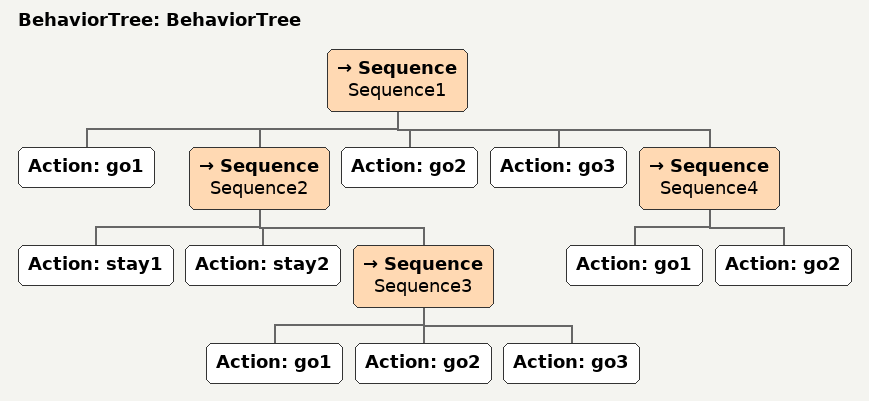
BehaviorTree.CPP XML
<?xml version="1.0"?>
<root main_tree_to_execute="BehaviorTree">
    <BehaviorTree ID="BehaviorTree">
        <Sequence name="Sequence1">
            <Action ID="go1"/>
            <Sequence name="Sequence2">
                <Action ID="stay1"/>
                <Action ID="stay2"/>
                <Sequence name="Sequence3">
                    <Action ID="go1"/>
                    <Action ID="go2"/>
                    <Action ID="go3"/>
                </Sequence>
            </Sequence>
            <Action ID="go2"/>
            <Action ID="go3"/>
            <Sequence name="Sequence4">
                <Action ID="go1"/>
                <Action ID="go2"/>
            </Sequence>
        </Sequence>
    </BehaviorTree>
</root>
